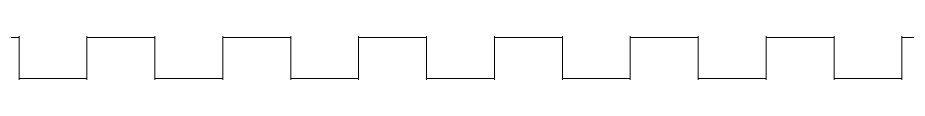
# Model space of a CAD drawing. Header units: centimetres. Extents: x -16.7 to 10.7, y -10.4 to 12.1.
# Drawn here: x -2.76 to 3.79, y 6.89 to 7.21 of the extents above; entities that cross this region are included whole.
import ezdxf

# ---------------------------------------------------------------- set-up
doc = ezdxf.new("R2010")
doc.units = ezdxf.units.CM
doc.header["$MEASUREMENT"] = 0
doc.layers.add('Layer 1', color=7, linetype='Continuous')

msp = doc.modelspace()

# ---------------------------------------------------------------- linework, layer by layer
at = {"layer": 'Layer 1', "color": 250, "lineweight": 20}
for points in [[(-2.75, 7.21001), (-2.75, 7.21001), (-2.75, 6.89001), (-2.75, 6.89001)], [(-2.25, 7.21001), (-2.25, 7.21001), (-2.25, 6.89001), (-2.25, 6.89001)], [(-1.75, 7.21001), (-1.75, 7.21001), (-1.75, 6.89001), (-1.75, 6.89001)], [(-1.25, 7.21001), (-1.25, 7.21001), (-1.25, 6.89001), (-1.25, 6.89001)], [(-0.75, 7.21001), (-0.75, 7.21001), (-0.75, 6.89001), (-0.75, 6.89001)], [(-0.25, 7.21001), (-0.25, 7.21001), (-0.25, 6.89001), (-0.25, 6.89001)], [(0.25, 7.21001), (0.25, 7.21001), (0.25, 6.89001), (0.25, 6.89001)], [(0.75, 7.21001), (0.75, 7.21001), (0.75, 6.89001), (0.75, 6.89001)], [(1.25, 7.21001), (1.25, 7.21001), (1.25, 6.89001), (1.25, 6.89001)], [(1.75, 7.21001), (1.75, 7.21001), (1.75, 6.89001), (1.75, 6.89001)], [(2.25, 7.21001), (2.25, 7.21001), (2.25, 6.89001), (2.25, 6.89001)], [(2.75, 7.21001), (2.75, 7.21001), (2.75, 6.89001), (2.75, 6.89001)], [(3.25, 7.21001), (3.25, 7.21001), (3.25, 6.89001), (3.25, 6.89001)], [(3.75, 7.21001), (3.75, 7.21001), (3.75, 6.89001), (3.75, 6.89001)], [(-2.75, 7.20001), (-2.75, 7.20001), (-3.25, 7.20001), (-3.25, 7.20001)], [(-1.75, 7.20001), (-1.75, 7.20001), (-2.25, 7.20001), (-2.25, 7.20001)], [(-0.75, 7.20001), (-0.75, 7.20001), (-1.25, 7.20001), (-1.25, 7.20001)], [(0.25, 7.20001), (0.25, 7.20001), (-0.25, 7.20001), (-0.25, 7.20001)], [(1.25, 7.20001), (1.25, 7.20001), (0.75, 7.20001), (0.75, 7.20001)], [(2.25, 7.20001), (2.25, 7.20001), (1.75, 7.20001), (1.75, 7.20001)], [(3.25, 7.20001), (3.25, 7.20001), (2.75, 7.20001), (2.75, 7.20001)], [(4.25, 7.20001), (4.25, 7.20001), (3.75, 7.20001), (3.75, 7.20001)], [(-2.75, 6.9), (-2.75, 6.9), (-2.25, 6.9), (-2.25, 6.9)], [(-1.75, 6.9), (-1.75, 6.9), (-1.25, 6.9), (-1.25, 6.9)], [(-0.75, 6.9), (-0.75, 6.9), (-0.25, 6.9), (-0.25, 6.9)], [(0.25, 6.9), (0.25, 6.9), (0.75, 6.9), (0.75, 6.9)], [(1.25, 6.9), (1.25, 6.9), (1.75, 6.9), (1.75, 6.9)], [(2.25, 6.9), (2.25, 6.9), (2.75, 6.9), (2.75, 6.9)], [(3.25, 6.9), (3.25, 6.9), (3.75, 6.9), (3.75, 6.9)]]:
    msp.add_open_spline(points, degree=3, dxfattribs=at)

doc.saveas('drawing.dxf')
